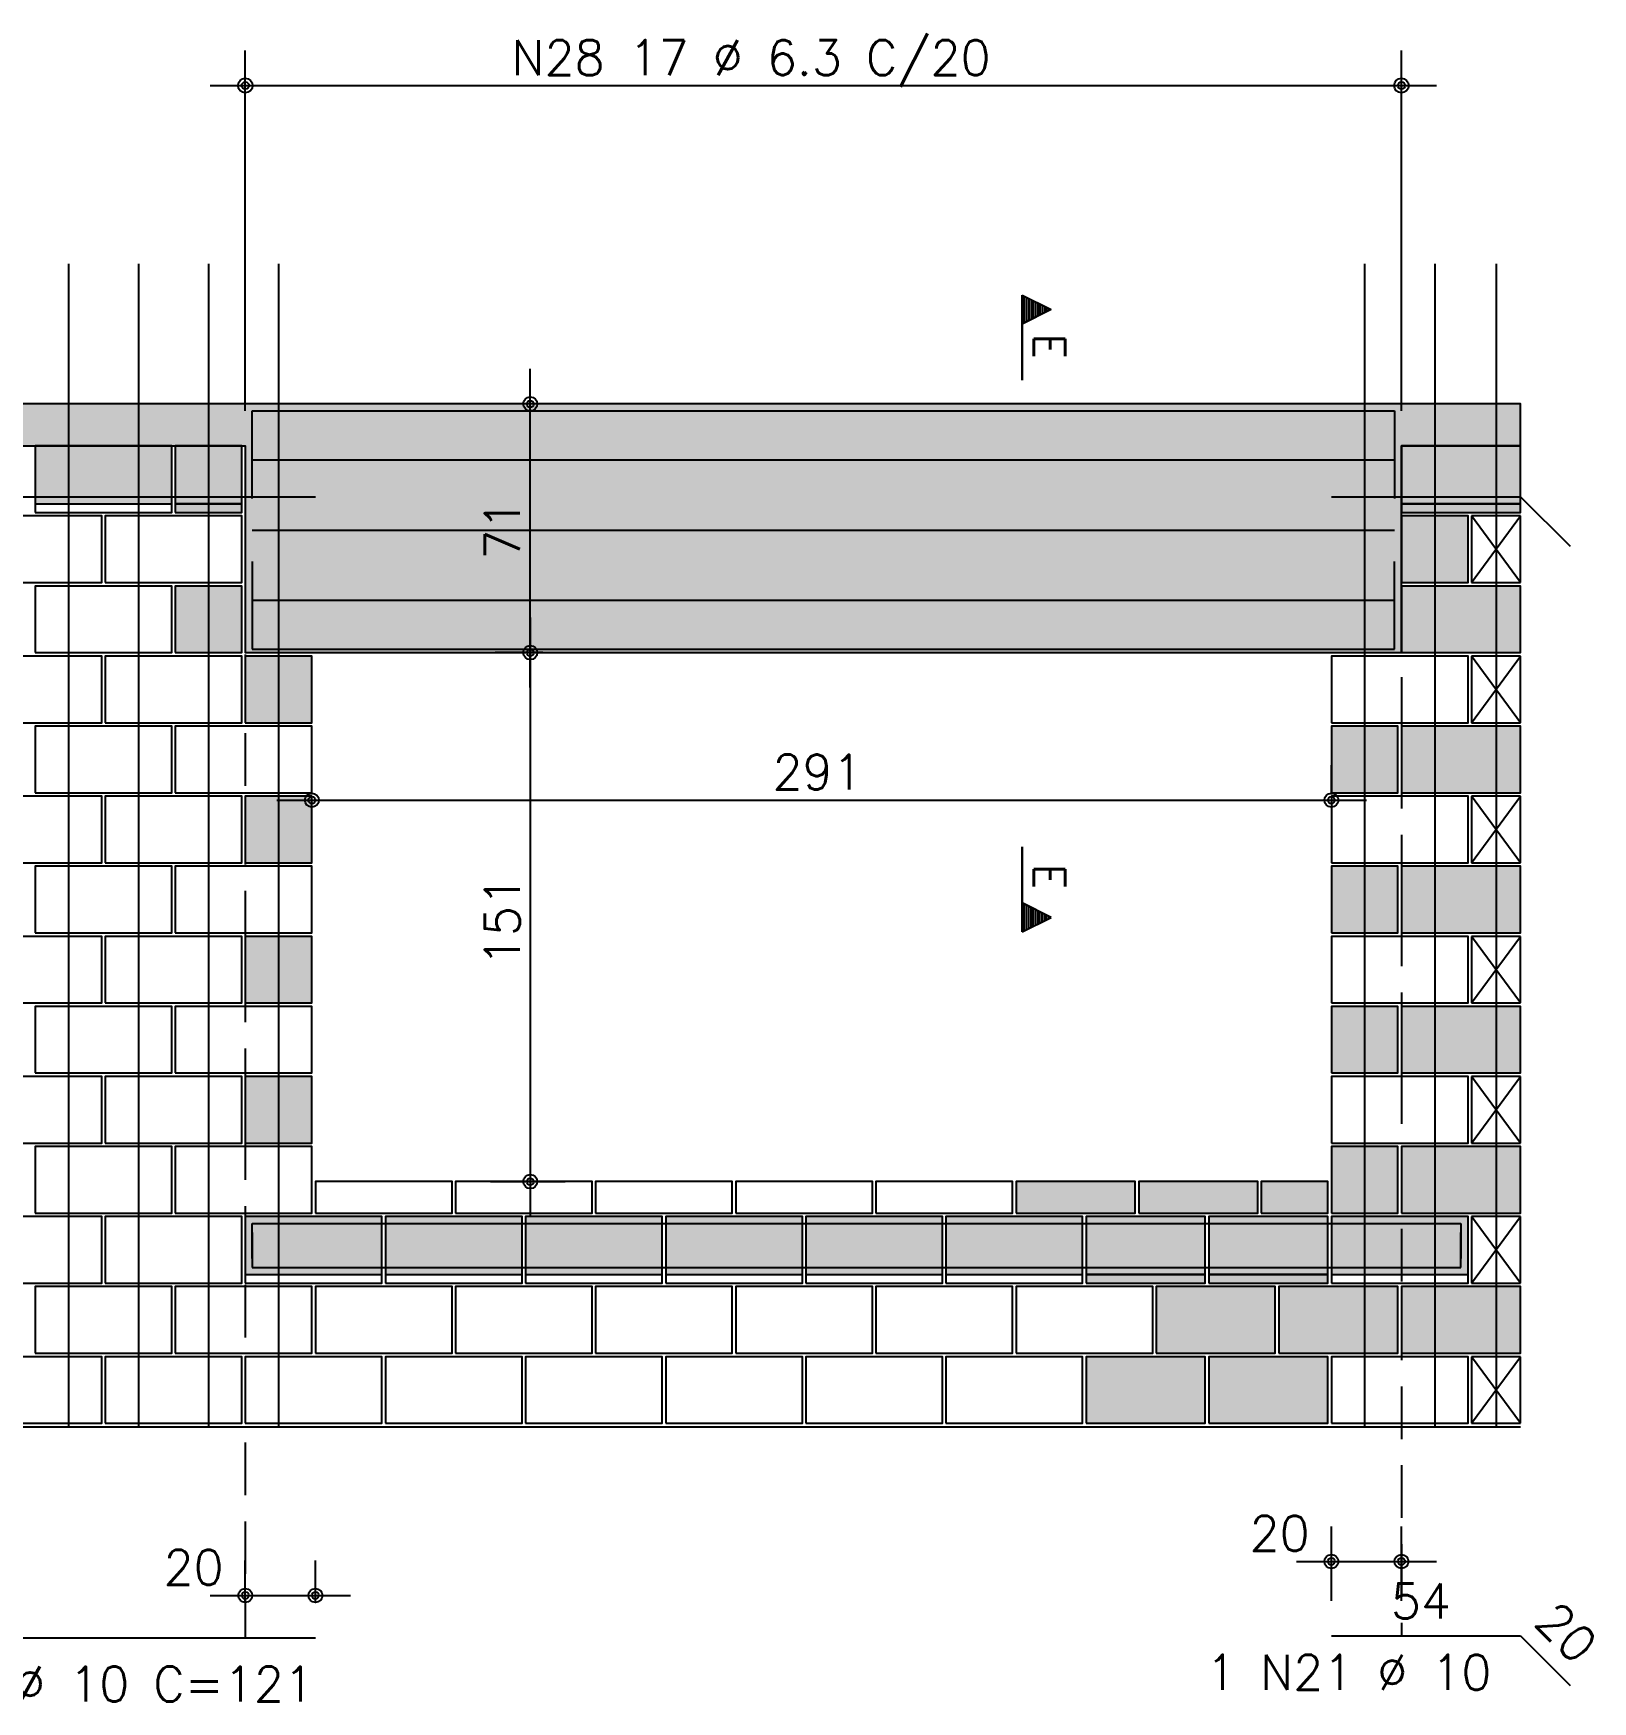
# Model space of a CAD drawing. Extents: x -2 to 121, y -2 to 61.
# Drawn here: x 54.46 to 63.36, y 25.41 to 34.93 of the extents above; entities that cross this region are included whole.
import ezdxf

# ---------------------------------------------------------------- set-up
doc = ezdxf.new("R2010")
doc.units = 0
doc.header["$MEASUREMENT"] = 0
doc.linetypes.add('ESTILO_TQS_0001', pattern=[0.45, 0.3, -0.15])
for name, color, linetype in [('PENA_01', 1, 'CONTINUOUS'), ('PENA_02', 2, 'CONTINUOUS'), ('PENA_03', 3, 'CONTINUOUS'), ('PENA_05', 5, 'CONTINUOUS'), ('PENA_09', 254, 'CONTINUOUS'), ('PENA_11', 252, 'CONTINUOUS'), ('PENA_21', 100, 'CONTINUOUS'), ('PENA_23', 50, 'CONTINUOUS')]:
    doc.layers.add(name, color=color, linetype=linetype)
doc.styles.get("Standard").update_dxf_attribs({"font": 'ROMANS.SHX'})

msp = doc.modelspace()

# ---------------------------------------------------------------- linework, layer by layer
at = {"layer": 'PENA_01', "linetype": 'Continuous'}
for p, q in [((55.671821, 32.777547), (55.671821, 34.834961)), ((62.271821, 32.777547), (62.271821, 34.834961)), ((55.471821, 34.634961), (62.471821, 34.634961)), ((57.298633, 31.197547), (57.298633, 33.017547)), ((57.322613, 32.817547), (57.098633, 32.817547)), ((54.471821, 32.247547), (55.251821, 32.247547)), ((55.271821, 32.247547), (55.651821, 32.247547)), ((62.271821, 32.247547), (62.951821, 32.247547)), ((57.298633, 31.597547), (57.298633, 28.177547)), ((56.953261, 31.397547), (57.498633, 31.397547)), ((57.369788, 31.397547), (57.098633, 31.397547)), ((56.051821, 30.587547), (56.051821, 30.755157)), ((61.871821, 30.587547), (61.871821, 30.755157)), ((55.851821, 30.555157), (62.071821, 30.555157)), ((57.071821, 28.377547), (57.498633, 28.377547)), ((55.671821, 27.847547), (56.451821, 27.847547)), ((56.471821, 27.847547), (57.251821, 27.847547)), ((57.271821, 27.847547), (58.051821, 27.847547)), ((58.071821, 27.847547), (58.851821, 27.847547)), ((58.871821, 27.847547), (59.651821, 27.847547)), ((59.671821, 27.847547), (60.451821, 27.847547)), ((60.471821, 27.847547), (61.151821, 27.847547)), ((61.171821, 27.847547), (61.851821, 27.847547)), ((61.871821, 27.847547), (62.651821, 27.847547)), ((61.871821, 25.983167), (61.871821, 26.408517)), ((62.271821, 25.983167), (62.271821, 26.408517)), ((55.671821, 25.973167), (55.671821, 26.214345)), ((56.071821, 25.973167), (56.071821, 26.214345)), ((61.671821, 26.208517), (62.471821, 26.208517)), ((55.471821, 26.014345), (56.271821, 26.014345))]:
    msp.add_line(p, q, dxfattribs=at)
at = {"layer": 'PENA_01', "linetype": 'ESTILO_TQS_0001'}
for p, q in [((55.671821, 32.287547), (55.671821, 25.773167)), ((62.271821, 31.257435), (62.271821, 25.783167))]:
    msp.add_line(p, q, dxfattribs=at)
at = {"layer": 'PENA_02', "linetype": 'Continuous'}
for p, q in [((62.951821, 32.177547), (62.671821, 32.177547)), ((62.671821, 32.177547), (62.671821, 31.797547)), ((62.951821, 31.797547), (62.951821, 32.177547)), ((62.671821, 31.797547), (62.951821, 31.797547)), ((62.951821, 31.377547), (62.671821, 31.377547)), ((62.671821, 31.377547), (62.671821, 30.997547)), ((62.951821, 30.997547), (62.951821, 31.377547)), ((62.671821, 30.997547), (62.951821, 30.997547)), ((62.951821, 30.577547), (62.671821, 30.577547)), ((62.671821, 30.577547), (62.671821, 30.197547)), ((62.951821, 30.197547), (62.951821, 30.577547)), ((62.671821, 30.197547), (62.951821, 30.197547)), ((62.951821, 29.777547), (62.671821, 29.777547)), ((62.671821, 29.777547), (62.671821, 29.397547)), ((62.951821, 29.397547), (62.951821, 29.777547)), ((62.671821, 29.397547), (62.951821, 29.397547)), ((62.951821, 28.977547), (62.671821, 28.977547)), ((62.671821, 28.977547), (62.671821, 28.597547)), ((62.951821, 28.597547), (62.951821, 28.977547)), ((62.671821, 28.597547), (62.951821, 28.597547)), ((62.951821, 28.177547), (62.671821, 28.177547)), ((62.671821, 28.177547), (62.671821, 27.797547)), ((62.951821, 27.797547), (62.951821, 28.177547)), ((62.671821, 27.797547), (62.951821, 27.797547)), ((62.951821, 27.377547), (62.671821, 27.377547)), ((62.671821, 27.377547), (62.671821, 26.997547)), ((62.951821, 26.997547), (62.951821, 27.377547)), ((6.771821, 26.977547), (62.951821, 26.977547)), ((62.671821, 26.997547), (62.951821, 26.997547))]:
    msp.add_line(p, q, dxfattribs=at)
for points in [[(6.771821, 32.817547), (6.771821, 32.577547), (47.251821, 32.577547), (47.251821, 31.397547), (54.051821, 31.397547), (54.051821, 32.577547), (55.671821, 32.577547), (55.671821, 31.397547), (62.271821, 31.397547), (62.271821, 32.577547), (62.951821, 32.577547), (62.951821, 32.817547), (6.771821, 32.817547)], [(54.471821, 32.197547), (55.251821, 32.197547), (55.251821, 32.577547), (54.471821, 32.577547), (54.471821, 32.197547)], [(55.271821, 32.197547), (55.651821, 32.197547), (55.651821, 32.577547), (55.271821, 32.577547), (55.271821, 32.197547)], [(62.271821, 32.197547), (62.951821, 32.197547), (62.951821, 32.577547), (62.271821, 32.577547), (62.271821, 32.197547)], [(54.071821, 31.797547), (54.851821, 31.797547), (54.851821, 32.177547), (54.071821, 32.177547), (54.071821, 31.797547)], [(54.871821, 31.797547), (55.651821, 31.797547), (55.651821, 32.177547), (54.871821, 32.177547), (54.871821, 31.797547)], [(62.271821, 31.797547), (62.651821, 31.797547), (62.651821, 32.177547), (62.271821, 32.177547), (62.271821, 31.797547)], [(54.471821, 31.397547), (55.251821, 31.397547), (55.251821, 31.777547), (54.471821, 31.777547), (54.471821, 31.397547)], [(55.271821, 31.397547), (55.651821, 31.397547), (55.651821, 31.777547), (55.271821, 31.777547), (55.271821, 31.397547)], [(62.271821, 31.397547), (62.951821, 31.397547), (62.951821, 31.777547), (62.271821, 31.777547), (62.271821, 31.397547)], [(54.071821, 30.997547), (54.851821, 30.997547), (54.851821, 31.377547), (54.071821, 31.377547), (54.071821, 30.997547)], [(54.871821, 30.997547), (55.651821, 30.997547), (55.651821, 31.377547), (54.871821, 31.377547), (54.871821, 30.997547)], [(55.671821, 30.997547), (56.051821, 30.997547), (56.051821, 31.377547), (55.671821, 31.377547), (55.671821, 30.997547)], [(61.871821, 30.997547), (62.651821, 30.997547), (62.651821, 31.377547), (61.871821, 31.377547), (61.871821, 30.997547)], [(54.471821, 30.597547), (55.251821, 30.597547), (55.251821, 30.977547), (54.471821, 30.977547), (54.471821, 30.597547)], [(55.271821, 30.597547), (56.051821, 30.597547), (56.051821, 30.977547), (55.271821, 30.977547), (55.271821, 30.597547)], [(61.871821, 30.597547), (62.251821, 30.597547), (62.251821, 30.977547), (61.871821, 30.977547), (61.871821, 30.597547)], [(62.271821, 30.597547), (62.951821, 30.597547), (62.951821, 30.977547), (62.271821, 30.977547), (62.271821, 30.597547)], [(54.071821, 30.197547), (54.851821, 30.197547), (54.851821, 30.577547), (54.071821, 30.577547), (54.071821, 30.197547)], [(54.871821, 30.197547), (55.651821, 30.197547), (55.651821, 30.577547), (54.871821, 30.577547), (54.871821, 30.197547)], [(55.671821, 30.197547), (56.051821, 30.197547), (56.051821, 30.577547), (55.671821, 30.577547), (55.671821, 30.197547)], [(61.871821, 30.197547), (62.651821, 30.197547), (62.651821, 30.577547), (61.871821, 30.577547), (61.871821, 30.197547)], [(54.471821, 29.797547), (55.251821, 29.797547), (55.251821, 30.177547), (54.471821, 30.177547), (54.471821, 29.797547)], [(55.271821, 29.797547), (56.051821, 29.797547), (56.051821, 30.177547), (55.271821, 30.177547), (55.271821, 29.797547)], [(61.871821, 29.797547), (62.251821, 29.797547), (62.251821, 30.177547), (61.871821, 30.177547), (61.871821, 29.797547)], [(62.271821, 29.797547), (62.951821, 29.797547), (62.951821, 30.177547), (62.271821, 30.177547), (62.271821, 29.797547)], [(54.071821, 29.397547), (54.851821, 29.397547), (54.851821, 29.777547), (54.071821, 29.777547), (54.071821, 29.397547)], [(54.871821, 29.397547), (55.651821, 29.397547), (55.651821, 29.777547), (54.871821, 29.777547), (54.871821, 29.397547)], [(55.671821, 29.397547), (56.051821, 29.397547), (56.051821, 29.777547), (55.671821, 29.777547), (55.671821, 29.397547)], [(61.871821, 29.397547), (62.651821, 29.397547), (62.651821, 29.777547), (61.871821, 29.777547), (61.871821, 29.397547)], [(54.471821, 28.997547), (55.251821, 28.997547), (55.251821, 29.377547), (54.471821, 29.377547), (54.471821, 28.997547)], [(55.271821, 28.997547), (56.051821, 28.997547), (56.051821, 29.377547), (55.271821, 29.377547), (55.271821, 28.997547)], [(61.871821, 28.997547), (62.251821, 28.997547), (62.251821, 29.377547), (61.871821, 29.377547), (61.871821, 28.997547)], [(62.271821, 28.997547), (62.951821, 28.997547), (62.951821, 29.377547), (62.271821, 29.377547), (62.271821, 28.997547)], [(54.071821, 28.597547), (54.851821, 28.597547), (54.851821, 28.977547), (54.071821, 28.977547), (54.071821, 28.597547)], [(54.871821, 28.597547), (55.651821, 28.597547), (55.651821, 28.977547), (54.871821, 28.977547), (54.871821, 28.597547)], [(55.671821, 28.597547), (56.051821, 28.597547), (56.051821, 28.977547), (55.671821, 28.977547), (55.671821, 28.597547)], [(61.871821, 28.597547), (62.651821, 28.597547), (62.651821, 28.977547), (61.871821, 28.977547), (61.871821, 28.597547)], [(54.471821, 28.197547), (55.251821, 28.197547), (55.251821, 28.577547), (54.471821, 28.577547), (54.471821, 28.197547)], [(55.271821, 28.197547), (56.051821, 28.197547), (56.051821, 28.577547), (55.271821, 28.577547), (55.271821, 28.197547)], [(61.871821, 28.197547), (62.251821, 28.197547), (62.251821, 28.577547), (61.871821, 28.577547), (61.871821, 28.197547)], [(62.271821, 28.197547), (62.951821, 28.197547), (62.951821, 28.577547), (62.271821, 28.577547), (62.271821, 28.197547)], [(56.071821, 28.197547), (56.851821, 28.197547), (56.851821, 28.377547), (56.071821, 28.377547), (56.071821, 28.197547)], [(56.871821, 28.197547), (57.651821, 28.197547), (57.651821, 28.377547), (56.871821, 28.377547), (56.871821, 28.197547)], [(57.671821, 28.197547), (58.451821, 28.197547), (58.451821, 28.377547), (57.671821, 28.377547), (57.671821, 28.197547)], [(58.471821, 28.197547), (59.251821, 28.197547), (59.251821, 28.377547), (58.471821, 28.377547), (58.471821, 28.197547)], [(59.271821, 28.197547), (60.051821, 28.197547), (60.051821, 28.377547), (59.271821, 28.377547), (59.271821, 28.197547)], [(60.071821, 28.197547), (60.751821, 28.197547), (60.751821, 28.377547), (60.071821, 28.377547), (60.071821, 28.197547)], [(60.771821, 28.197547), (61.451821, 28.197547), (61.451821, 28.377547), (60.771821, 28.377547), (60.771821, 28.197547)], [(61.471821, 28.197547), (61.851821, 28.197547), (61.851821, 28.377547), (61.471821, 28.377547), (61.471821, 28.197547)], [(54.071821, 27.797547), (54.851821, 27.797547), (54.851821, 28.177547), (54.071821, 28.177547), (54.071821, 27.797547)], [(54.871821, 27.797547), (55.651821, 27.797547), (55.651821, 28.177547), (54.871821, 28.177547), (54.871821, 27.797547)], [(55.671821, 27.797547), (56.451821, 27.797547), (56.451821, 28.177547), (55.671821, 28.177547), (55.671821, 27.797547)], [(56.471821, 27.797547), (57.251821, 27.797547), (57.251821, 28.177547), (56.471821, 28.177547), (56.471821, 27.797547)], [(57.271821, 27.797547), (58.051821, 27.797547), (58.051821, 28.177547), (57.271821, 28.177547), (57.271821, 27.797547)], [(58.071821, 27.797547), (58.851821, 27.797547), (58.851821, 28.177547), (58.071821, 28.177547), (58.071821, 27.797547)], [(58.871821, 27.797547), (59.651821, 27.797547), (59.651821, 28.177547), (58.871821, 28.177547), (58.871821, 27.797547)], [(59.671821, 27.797547), (60.451821, 27.797547), (60.451821, 28.177547), (59.671821, 28.177547), (59.671821, 27.797547)], [(60.471821, 27.797547), (61.151821, 27.797547), (61.151821, 28.177547), (60.471821, 28.177547), (60.471821, 27.797547)], [(61.171821, 27.797547), (61.851821, 27.797547), (61.851821, 28.177547), (61.171821, 28.177547), (61.171821, 27.797547)], [(61.871821, 27.797547), (62.651821, 27.797547), (62.651821, 28.177547), (61.871821, 28.177547), (61.871821, 27.797547)], [(54.471821, 27.397547), (55.251821, 27.397547), (55.251821, 27.777547), (54.471821, 27.777547), (54.471821, 27.397547)], [(55.271821, 27.397547), (56.051821, 27.397547), (56.051821, 27.777547), (55.271821, 27.777547), (55.271821, 27.397547)], [(56.071821, 27.397547), (56.851821, 27.397547), (56.851821, 27.777547), (56.071821, 27.777547), (56.071821, 27.397547)], [(56.871821, 27.397547), (57.651821, 27.397547), (57.651821, 27.777547), (56.871821, 27.777547), (56.871821, 27.397547)], [(57.671821, 27.397547), (58.451821, 27.397547), (58.451821, 27.777547), (57.671821, 27.777547), (57.671821, 27.397547)], [(58.471821, 27.397547), (59.251821, 27.397547), (59.251821, 27.777547), (58.471821, 27.777547), (58.471821, 27.397547)], [(59.271821, 27.397547), (60.051821, 27.397547), (60.051821, 27.777547), (59.271821, 27.777547), (59.271821, 27.397547)], [(60.071821, 27.397547), (60.851821, 27.397547), (60.851821, 27.777547), (60.071821, 27.777547), (60.071821, 27.397547)], [(60.871821, 27.397547), (61.551821, 27.397547), (61.551821, 27.777547), (60.871821, 27.777547), (60.871821, 27.397547)], [(61.571821, 27.397547), (62.251821, 27.397547), (62.251821, 27.777547), (61.571821, 27.777547), (61.571821, 27.397547)], [(62.271821, 27.397547), (62.951821, 27.397547), (62.951821, 27.777547), (62.271821, 27.777547), (62.271821, 27.397547)], [(54.071821, 26.997547), (54.851821, 26.997547), (54.851821, 27.377547), (54.071821, 27.377547), (54.071821, 26.997547)], [(54.871821, 26.997547), (55.651821, 26.997547), (55.651821, 27.377547), (54.871821, 27.377547), (54.871821, 26.997547)], [(55.671821, 26.997547), (56.451821, 26.997547), (56.451821, 27.377547), (55.671821, 27.377547), (55.671821, 26.997547)], [(56.471821, 26.997547), (57.251821, 26.997547), (57.251821, 27.377547), (56.471821, 27.377547), (56.471821, 26.997547)], [(57.271821, 26.997547), (58.051821, 26.997547), (58.051821, 27.377547), (57.271821, 27.377547), (57.271821, 26.997547)], [(58.071821, 26.997547), (58.851821, 26.997547), (58.851821, 27.377547), (58.071821, 27.377547), (58.071821, 26.997547)], [(58.871821, 26.997547), (59.651821, 26.997547), (59.651821, 27.377547), (58.871821, 27.377547), (58.871821, 26.997547)], [(59.671821, 26.997547), (60.451821, 26.997547), (60.451821, 27.377547), (59.671821, 27.377547), (59.671821, 26.997547)], [(60.471821, 26.997547), (61.151821, 26.997547), (61.151821, 27.377547), (60.471821, 27.377547), (60.471821, 26.997547)], [(61.171821, 26.997547), (61.851821, 26.997547), (61.851821, 27.377547), (61.171821, 27.377547), (61.171821, 26.997547)], [(61.871821, 26.997547), (62.651821, 26.997547), (62.651821, 27.377547), (61.871821, 27.377547), (61.871821, 26.997547)]]:
    msp.add_lwpolyline(points, dxfattribs=at)
for centre, radius in [((55.671821, 34.634961), 0.041625), ((62.271821, 34.634961), 0.041625), ((55.671821, 34.634961), 0.02075), ((62.271821, 34.634961), 0.02075), ((57.298633, 32.817547), 0.04), ((57.298633, 32.817547), 0.02), ((57.298633, 31.397547), 0.04), ((57.298633, 31.397547), 0.04), ((57.298633, 31.397547), 0.02), ((57.298633, 31.397547), 0.02), ((56.051821, 30.555157), 0.04), ((56.051821, 30.555157), 0.02), ((61.871821, 30.555157), 0.04), ((61.871821, 30.555157), 0.02), ((57.298633, 28.377547), 0.04), ((57.298633, 28.377547), 0.02), ((61.871821, 26.208517), 0.04), ((61.871821, 26.208517), 0.02), ((62.271821, 26.208517), 0.04), ((62.271821, 26.208517), 0.02), ((55.671821, 26.014345), 0.04), ((55.671821, 26.014345), 0.02), ((56.071821, 26.014345), 0.04), ((56.071821, 26.014345), 0.02)]:
    msp.add_circle(centre, radius, dxfattribs=at)
at = {"layer": 'PENA_03', "linetype": 'Continuous'}
for p, q in [((60.106019, 32.952654), (60.106019, 33.439036)), ((60.106019, 33.439036), (60.271952, 33.35607)), ((60.106714, 33.437908), (60.270391, 33.35607)), ((60.106715, 33.437908), (60.106715, 33.274231)), ((60.118783, 33.432654), (60.118783, 33.279485)), ((60.271952, 33.35607), (60.106714, 33.273451)), ((60.270391, 33.35607), (60.106715, 33.274231)), ((60.131547, 33.426272), (60.131547, 33.285867)), ((60.144311, 33.41989), (60.144311, 33.292249)), ((60.157075, 33.413508), (60.157075, 33.298631)), ((60.169839, 33.407126), (60.169839, 33.305013)), ((60.182603, 33.400744), (60.182603, 33.311395)), ((60.195367, 33.394362), (60.195367, 33.317777)), ((60.208131, 33.38798), (60.208131, 33.324159)), ((60.220895, 33.381598), (60.220895, 33.330541)), ((60.233659, 33.375216), (60.233659, 33.336923)), ((60.246424, 33.368834), (60.246424, 33.343305)), ((60.259188, 33.362452), (60.259188, 33.349688)), ((60.106715, 33.273451), (60.106715, 32.952654)), ((57.522613, 32.817547), (57.522613, 32.817547)), ((55.671821, 32.577547), (55.671821, 32.577547)), ((62.271821, 32.577547), (62.271821, 32.577547)), ((62.671821, 31.797547), (62.951821, 32.177547)), ((62.951821, 31.797547), (62.671821, 32.177547)), ((56.753261, 31.397547), (56.753261, 31.397547)), ((57.569788, 31.397547), (57.569788, 31.397547)), ((62.671821, 30.997547), (62.951821, 31.377547)), ((62.951821, 30.997547), (62.671821, 31.377547)), ((62.671821, 30.197547), (62.951821, 30.577547)), ((62.951821, 30.197547), (62.671821, 30.577547)), ((56.051821, 30.387547), (56.051821, 30.387547)), ((61.871821, 30.387547), (61.871821, 30.387547)), ((60.106019, 30.28898), (60.106019, 29.802598)), ((60.106715, 29.968183), (60.106715, 30.28898)), ((60.271952, 29.885564), (60.106714, 29.968183)), ((60.106715, 29.803726), (60.106715, 29.967403)), ((60.270391, 29.885564), (60.106715, 29.967403)), ((60.118783, 29.80898), (60.118783, 29.962149)), ((60.131547, 29.815362), (60.131547, 29.955767)), ((60.144311, 29.821744), (60.144311, 29.949385)), ((60.157075, 29.828126), (60.157075, 29.943003)), ((60.169839, 29.834508), (60.169839, 29.936621)), ((60.182603, 29.84089), (60.182603, 29.930239)), ((60.195367, 29.847272), (60.195367, 29.923857)), ((60.208131, 29.853654), (60.208131, 29.917475)), ((60.220895, 29.860036), (60.220895, 29.911093)), ((60.106019, 29.802598), (60.271952, 29.885564)), ((60.106714, 29.803726), (60.270391, 29.885564)), ((60.233659, 29.866418), (60.233659, 29.904711)), ((60.246424, 29.8728), (60.246424, 29.898329)), ((60.259188, 29.879182), (60.259188, 29.891946)), ((62.671821, 29.397547), (62.951821, 29.777547)), ((62.951821, 29.397547), (62.671821, 29.777547)), ((62.671821, 28.597547), (62.951821, 28.977547)), ((62.951821, 28.597547), (62.671821, 28.977547)), ((56.871821, 28.377547), (56.871821, 28.377547)), ((62.671821, 27.797547), (62.951821, 28.177547)), ((62.951821, 27.797547), (62.671821, 28.177547)), ((62.671821, 26.997547), (62.951821, 27.377547)), ((62.951821, 26.997547), (62.671821, 27.377547)), ((55.671821, 25.773167), (55.671821, 25.773167)), ((56.071821, 25.773167), (56.071821, 25.773167)), ((61.871821, 25.783167), (61.871821, 25.783167)), ((62.271821, 25.783167), (62.271821, 25.783167))]:
    msp.add_line(p, q, dxfattribs=at)
at = {"layer": 'PENA_05', "linetype": 'Continuous'}
for p, q in [((55.711821, 32.277547), (55.711821, 32.777547)), ((55.711821, 32.777547), (62.231821, 32.777547)), ((62.231821, 32.777547), (62.231821, 32.277547)), ((55.711821, 32.497547), (62.231821, 32.497547)), ((53.651821, 32.287547), (56.071821, 32.287547)), ((61.871821, 32.287547), (62.951821, 32.287547)), ((62.951821, 32.287547), (63.234664, 32.004704)), ((55.711821, 32.097547), (62.231821, 32.097547)), ((55.711821, 31.917547), (55.711821, 31.417547)), ((62.231821, 31.417547), (62.231821, 31.917547)), ((55.711821, 31.697547), (62.231821, 31.697547)), ((55.711821, 31.417547), (62.231821, 31.417547)), ((55.711821, 27.937547), (55.711821, 28.137547)), ((55.711821, 28.137547), (62.611821, 28.137547)), ((62.611821, 28.137547), (62.611821, 27.937547)), ((55.711821, 28.087547), (55.711821, 27.887547)), ((62.611821, 27.887547), (62.611821, 28.087547)), ((55.711821, 27.887547), (62.611821, 27.887547)), ((53.651821, 25.773167), (56.071821, 25.773167)), ((61.871821, 25.783167), (62.951821, 25.783167)), ((62.951821, 25.783167), (63.234664, 25.500324))]:
    msp.add_line(p, q, dxfattribs=at)
for points in [[(54.661821, 33.617547), (54.661821, 26.977547)], [(55.061821, 33.617547), (55.061821, 26.977547)], [(55.461821, 33.617547), (55.461821, 26.977547)], [(55.861821, 33.617547), (55.861821, 26.977547)], [(62.061821, 33.617547), (62.061821, 26.977547)], [(62.461821, 33.617547), (62.461821, 26.977547)], [(62.811821, 33.617547), (62.811821, 26.977547)]]:
    msp.add_lwpolyline(points, dxfattribs=at)
at = {"layer": 'PENA_09', "linetype": 'Continuous'}
for points in [[(54.471821, 32.247547), (55.251821, 32.247547), (55.251821, 32.577547), (54.471821, 32.577547), (54.471821, 32.247547)], [(55.271821, 32.247547), (55.651821, 32.247547), (55.651821, 32.577547), (55.271821, 32.577547), (55.271821, 32.247547)], [(62.271821, 32.247547), (62.951821, 32.247547), (62.951821, 32.577547), (62.271821, 32.577547), (62.271821, 32.247547)], [(55.671821, 27.847547), (56.451821, 27.847547), (56.451821, 28.177547), (55.671821, 28.177547), (55.671821, 27.847547)], [(56.471821, 27.847547), (57.251821, 27.847547), (57.251821, 28.177547), (56.471821, 28.177547), (56.471821, 27.847547)], [(57.271821, 27.847547), (58.051821, 27.847547), (58.051821, 28.177547), (57.271821, 28.177547), (57.271821, 27.847547)], [(58.071821, 27.847547), (58.851821, 27.847547), (58.851821, 28.177547), (58.071821, 28.177547), (58.071821, 27.847547)], [(58.871821, 27.847547), (59.651821, 27.847547), (59.651821, 28.177547), (58.871821, 28.177547), (58.871821, 27.847547)], [(59.671821, 27.847547), (60.451821, 27.847547), (60.451821, 28.177547), (59.671821, 28.177547), (59.671821, 27.847547)], [(60.471821, 27.847547), (61.151821, 27.847547), (61.151821, 28.177547), (60.471821, 28.177547), (60.471821, 27.847547)], [(61.171821, 27.847547), (61.851821, 27.847547), (61.851821, 28.177547), (61.171821, 28.177547), (61.171821, 27.847547)], [(61.871821, 27.847547), (62.651821, 27.847547), (62.651821, 28.177547), (61.871821, 28.177547), (61.871821, 27.847547)]]:
    msp.add_lwpolyline(points, dxfattribs=at)
for points in [[(54.471821, 32.247547), (55.251821, 32.247547), (55.251821, 32.577547)], [(54.471821, 32.247547), (55.251821, 32.577547), (54.471821, 32.577547)], [(54.471821, 32.247547), (54.471821, 32.577547), (54.471821, 32.247547)], [(55.271821, 32.247547), (55.651821, 32.247547), (55.651821, 32.577547)], [(55.271821, 32.247547), (55.651821, 32.577547), (55.271821, 32.577547)], [(55.271821, 32.247547), (55.271821, 32.577547), (55.271821, 32.247547)], [(62.271821, 32.247547), (62.951821, 32.247547), (62.951821, 32.577547)], [(62.271821, 32.247547), (62.951821, 32.577547), (62.271821, 32.577547)], [(62.271821, 32.247547), (62.271821, 32.577547), (62.271821, 32.247547)], [(55.671821, 27.847547), (56.451821, 27.847547), (56.451821, 28.177547)], [(55.671821, 27.847547), (56.451821, 28.177547), (55.671821, 28.177547)], [(55.671821, 27.847547), (55.671821, 28.177547), (55.671821, 27.847547)], [(56.471821, 27.847547), (57.251821, 27.847547), (57.251821, 28.177547)], [(56.471821, 27.847547), (57.251821, 28.177547), (56.471821, 28.177547)], [(56.471821, 27.847547), (56.471821, 28.177547), (56.471821, 27.847547)], [(57.271821, 27.847547), (58.051821, 27.847547), (58.051821, 28.177547)], [(57.271821, 27.847547), (58.051821, 28.177547), (57.271821, 28.177547)], [(57.271821, 27.847547), (57.271821, 28.177547), (57.271821, 27.847547)], [(58.071821, 27.847547), (58.851821, 27.847547), (58.851821, 28.177547)], [(58.071821, 27.847547), (58.851821, 28.177547), (58.071821, 28.177547)], [(58.071821, 27.847547), (58.071821, 28.177547), (58.071821, 27.847547)], [(58.871821, 27.847547), (59.651821, 27.847547), (59.651821, 28.177547)], [(58.871821, 27.847547), (59.651821, 28.177547), (58.871821, 28.177547)], [(58.871821, 27.847547), (58.871821, 28.177547), (58.871821, 27.847547)], [(59.671821, 27.847547), (60.451821, 27.847547), (60.451821, 28.177547)], [(59.671821, 27.847547), (60.451821, 28.177547), (59.671821, 28.177547)], [(59.671821, 27.847547), (59.671821, 28.177547), (59.671821, 27.847547)], [(60.471821, 27.847547), (61.151821, 27.847547), (61.151821, 28.177547)], [(60.471821, 27.847547), (61.151821, 28.177547), (60.471821, 28.177547)], [(60.471821, 27.847547), (60.471821, 28.177547), (60.471821, 27.847547)], [(61.171821, 27.847547), (61.851821, 27.847547), (61.851821, 28.177547)], [(61.171821, 27.847547), (61.851821, 28.177547), (61.171821, 28.177547)], [(61.171821, 27.847547), (61.171821, 28.177547), (61.171821, 27.847547)], [(61.871821, 27.847547), (62.651821, 27.847547), (62.651821, 28.177547)], [(61.871821, 27.847547), (62.651821, 28.177547), (61.871821, 28.177547)], [(61.871821, 27.847547), (61.871821, 28.177547), (61.871821, 27.847547)]]:
    msp.add_solid(points, dxfattribs=at)
at = {"layer": 'PENA_11', "linetype": 'Continuous'}
for points in [[(62.951821, 32.817547), (6.771821, 32.817547), (6.771821, 32.577547)], [(62.951821, 32.817547), (6.771821, 32.577547), (47.251821, 32.577547)], [(62.951821, 32.817547), (47.251821, 32.577547), (54.051821, 32.577547)], [(62.951821, 32.817547), (54.051821, 32.577547), (55.671821, 32.577547)], [(62.951821, 32.817547), (55.671821, 32.577547), (62.271821, 32.577547)], [(62.951821, 32.817547), (62.271821, 32.577547), (62.951821, 32.577547)], [(55.671821, 32.577547), (55.671821, 31.397547), (62.271821, 31.397547)], [(55.671821, 32.577547), (62.271821, 31.397547), (62.271821, 32.577547)]]:
    msp.add_solid(points, dxfattribs=at)
at = {"layer": 'PENA_21', "linetype": 'Continuous'}
for points in [[(62.271821, 32.197547), (62.951821, 32.197547), (62.951821, 32.247547), (62.271821, 32.247547), (62.271821, 32.197547)], [(62.271821, 31.397547), (62.951821, 31.397547), (62.951821, 31.777547), (62.271821, 31.777547), (62.271821, 31.397547)], [(62.271821, 30.597547), (62.951821, 30.597547), (62.951821, 30.977547), (62.271821, 30.977547), (62.271821, 30.597547)], [(62.271821, 29.797547), (62.951821, 29.797547), (62.951821, 30.177547), (62.271821, 30.177547), (62.271821, 29.797547)], [(62.271821, 28.997547), (62.951821, 28.997547), (62.951821, 29.377547), (62.271821, 29.377547), (62.271821, 28.997547)], [(62.271821, 28.197547), (62.951821, 28.197547), (62.951821, 28.577547), (62.271821, 28.577547), (62.271821, 28.197547)], [(60.071821, 28.197547), (60.751821, 28.197547), (60.751821, 28.377547), (60.071821, 28.377547), (60.071821, 28.197547)], [(60.771821, 28.197547), (61.451821, 28.197547), (61.451821, 28.377547), (60.771821, 28.377547), (60.771821, 28.197547)], [(60.471821, 27.797547), (61.151821, 27.797547), (61.151821, 27.847547), (60.471821, 27.847547), (60.471821, 27.797547)], [(61.171821, 27.797547), (61.851821, 27.797547), (61.851821, 27.847547), (61.171821, 27.847547), (61.171821, 27.797547)], [(60.871821, 27.397547), (61.551821, 27.397547), (61.551821, 27.777547), (60.871821, 27.777547), (60.871821, 27.397547)], [(61.571821, 27.397547), (62.251821, 27.397547), (62.251821, 27.777547), (61.571821, 27.777547), (61.571821, 27.397547)], [(62.271821, 27.397547), (62.951821, 27.397547), (62.951821, 27.777547), (62.271821, 27.777547), (62.271821, 27.397547)], [(60.471821, 26.997547), (61.151821, 26.997547), (61.151821, 27.377547), (60.471821, 27.377547), (60.471821, 26.997547)], [(61.171821, 26.997547), (61.851821, 26.997547), (61.851821, 27.377547), (61.171821, 27.377547), (61.171821, 26.997547)]]:
    msp.add_lwpolyline(points, dxfattribs=at)
for points in [[(62.271821, 32.197547), (62.951821, 32.197547), (62.951821, 32.247547)], [(62.271821, 32.197547), (62.951821, 32.247547), (62.271821, 32.247547)], [(62.271821, 32.197547), (62.271821, 32.247547), (62.271821, 32.197547)], [(62.271821, 31.397547), (62.951821, 31.397547), (62.951821, 31.777547)], [(62.271821, 31.397547), (62.951821, 31.777547), (62.271821, 31.777547)], [(62.271821, 31.397547), (62.271821, 31.777547), (62.271821, 31.397547)], [(62.271821, 30.597547), (62.951821, 30.597547), (62.951821, 30.977547)], [(62.271821, 30.597547), (62.951821, 30.977547), (62.271821, 30.977547)], [(62.271821, 30.597547), (62.271821, 30.977547), (62.271821, 30.597547)], [(62.271821, 29.797547), (62.951821, 29.797547), (62.951821, 30.177547)], [(62.271821, 29.797547), (62.951821, 30.177547), (62.271821, 30.177547)], [(62.271821, 29.797547), (62.271821, 30.177547), (62.271821, 29.797547)], [(62.271821, 28.997547), (62.951821, 28.997547), (62.951821, 29.377547)], [(62.271821, 28.997547), (62.951821, 29.377547), (62.271821, 29.377547)], [(62.271821, 28.997547), (62.271821, 29.377547), (62.271821, 28.997547)], [(62.271821, 28.197547), (62.951821, 28.197547), (62.951821, 28.577547)], [(62.271821, 28.197547), (62.951821, 28.577547), (62.271821, 28.577547)], [(62.271821, 28.197547), (62.271821, 28.577547), (62.271821, 28.197547)], [(60.071821, 28.197547), (60.751821, 28.197547), (60.751821, 28.377547)], [(60.071821, 28.197547), (60.751821, 28.377547), (60.071821, 28.377547)], [(60.071821, 28.197547), (60.071821, 28.377547), (60.071821, 28.197547)], [(60.771821, 28.197547), (61.451821, 28.197547), (61.451821, 28.377547)], [(60.771821, 28.197547), (61.451821, 28.377547), (60.771821, 28.377547)], [(60.771821, 28.197547), (60.771821, 28.377547), (60.771821, 28.197547)], [(60.471821, 27.797547), (61.151821, 27.797547), (61.151821, 27.847547)], [(60.471821, 27.797547), (61.151821, 27.847547), (60.471821, 27.847547)], [(60.471821, 27.797547), (60.471821, 27.847547), (60.471821, 27.797547)], [(61.171821, 27.797547), (61.851821, 27.797547), (61.851821, 27.847547)], [(61.171821, 27.797547), (61.851821, 27.847547), (61.171821, 27.847547)], [(61.171821, 27.797547), (61.171821, 27.847547), (61.171821, 27.797547)], [(60.871821, 27.397547), (61.551821, 27.397547), (61.551821, 27.777547)], [(60.871821, 27.397547), (61.551821, 27.777547), (60.871821, 27.777547)], [(60.871821, 27.397547), (60.871821, 27.777547), (60.871821, 27.397547)], [(61.571821, 27.397547), (62.251821, 27.397547), (62.251821, 27.777547)], [(61.571821, 27.397547), (62.251821, 27.777547), (61.571821, 27.777547)], [(61.571821, 27.397547), (61.571821, 27.777547), (61.571821, 27.397547)], [(62.271821, 27.397547), (62.951821, 27.397547), (62.951821, 27.777547)], [(62.271821, 27.397547), (62.951821, 27.777547), (62.271821, 27.777547)], [(62.271821, 27.397547), (62.271821, 27.777547), (62.271821, 27.397547)], [(60.471821, 26.997547), (61.151821, 26.997547), (61.151821, 27.377547)], [(60.471821, 26.997547), (61.151821, 27.377547), (60.471821, 27.377547)], [(60.471821, 26.997547), (60.471821, 27.377547), (60.471821, 26.997547)], [(61.171821, 26.997547), (61.851821, 26.997547), (61.851821, 27.377547)], [(61.171821, 26.997547), (61.851821, 27.377547), (61.171821, 27.377547)], [(61.171821, 26.997547), (61.171821, 27.377547), (61.171821, 26.997547)]]:
    msp.add_solid(points, dxfattribs=at)
at = {"layer": 'PENA_23', "linetype": 'Continuous'}
for points in [[(55.271821, 32.197547), (55.651821, 32.197547), (55.651821, 32.247547), (55.271821, 32.247547), (55.271821, 32.197547)], [(62.271821, 31.797547), (62.651821, 31.797547), (62.651821, 32.177547), (62.271821, 32.177547), (62.271821, 31.797547)], [(55.271821, 31.397547), (55.651821, 31.397547), (55.651821, 31.777547), (55.271821, 31.777547), (55.271821, 31.397547)], [(55.671821, 30.997547), (56.051821, 30.997547), (56.051821, 31.377547), (55.671821, 31.377547), (55.671821, 30.997547)], [(61.871821, 30.597547), (62.251821, 30.597547), (62.251821, 30.977547), (61.871821, 30.977547), (61.871821, 30.597547)], [(55.671821, 30.197547), (56.051821, 30.197547), (56.051821, 30.577547), (55.671821, 30.577547), (55.671821, 30.197547)], [(61.871821, 29.797547), (62.251821, 29.797547), (62.251821, 30.177547), (61.871821, 30.177547), (61.871821, 29.797547)], [(55.671821, 29.397547), (56.051821, 29.397547), (56.051821, 29.777547), (55.671821, 29.777547), (55.671821, 29.397547)], [(61.871821, 28.997547), (62.251821, 28.997547), (62.251821, 29.377547), (61.871821, 29.377547), (61.871821, 28.997547)], [(55.671821, 28.597547), (56.051821, 28.597547), (56.051821, 28.977547), (55.671821, 28.977547), (55.671821, 28.597547)], [(61.871821, 28.197547), (62.251821, 28.197547), (62.251821, 28.577547), (61.871821, 28.577547), (61.871821, 28.197547)], [(61.471821, 28.197547), (61.851821, 28.197547), (61.851821, 28.377547), (61.471821, 28.377547), (61.471821, 28.197547)]]:
    msp.add_lwpolyline(points, dxfattribs=at)
for points in [[(55.271821, 32.197547), (55.651821, 32.197547), (55.651821, 32.247547)], [(55.271821, 32.197547), (55.651821, 32.247547), (55.271821, 32.247547)], [(55.271821, 32.197547), (55.271821, 32.247547), (55.271821, 32.197547)], [(62.271821, 31.797547), (62.651821, 31.797547), (62.651821, 32.177547)], [(62.271821, 31.797547), (62.651821, 32.177547), (62.271821, 32.177547)], [(62.271821, 31.797547), (62.271821, 32.177547), (62.271821, 31.797547)], [(55.271821, 31.397547), (55.651821, 31.397547), (55.651821, 31.777547)], [(55.271821, 31.397547), (55.651821, 31.777547), (55.271821, 31.777547)], [(55.271821, 31.397547), (55.271821, 31.777547), (55.271821, 31.397547)], [(55.671821, 30.997547), (56.051821, 30.997547), (56.051821, 31.377547)], [(55.671821, 30.997547), (56.051821, 31.377547), (55.671821, 31.377547)], [(55.671821, 30.997547), (55.671821, 31.377547), (55.671821, 30.997547)], [(61.871821, 30.597547), (62.251821, 30.597547), (62.251821, 30.977547)], [(61.871821, 30.597547), (62.251821, 30.977547), (61.871821, 30.977547)], [(61.871821, 30.597547), (61.871821, 30.977547), (61.871821, 30.597547)], [(55.671821, 30.197547), (56.051821, 30.197547), (56.051821, 30.577547)], [(55.671821, 30.197547), (56.051821, 30.577547), (55.671821, 30.577547)], [(55.671821, 30.197547), (55.671821, 30.577547), (55.671821, 30.197547)], [(61.871821, 29.797547), (62.251821, 29.797547), (62.251821, 30.177547)], [(61.871821, 29.797547), (62.251821, 30.177547), (61.871821, 30.177547)], [(61.871821, 29.797547), (61.871821, 30.177547), (61.871821, 29.797547)], [(55.671821, 29.397547), (56.051821, 29.397547), (56.051821, 29.777547)], [(55.671821, 29.397547), (56.051821, 29.777547), (55.671821, 29.777547)], [(55.671821, 29.397547), (55.671821, 29.777547), (55.671821, 29.397547)], [(61.871821, 28.997547), (62.251821, 28.997547), (62.251821, 29.377547)], [(61.871821, 28.997547), (62.251821, 29.377547), (61.871821, 29.377547)], [(61.871821, 28.997547), (61.871821, 29.377547), (61.871821, 28.997547)], [(55.671821, 28.597547), (56.051821, 28.597547), (56.051821, 28.977547)], [(55.671821, 28.597547), (56.051821, 28.977547), (55.671821, 28.977547)], [(55.671821, 28.597547), (55.671821, 28.977547), (55.671821, 28.597547)], [(61.871821, 28.197547), (62.251821, 28.197547), (62.251821, 28.577547)], [(61.871821, 28.197547), (62.251821, 28.577547), (61.871821, 28.577547)], [(61.871821, 28.197547), (61.871821, 28.577547), (61.871821, 28.197547)], [(61.471821, 28.197547), (61.851821, 28.197547), (61.851821, 28.377547)], [(61.471821, 28.197547), (61.851821, 28.377547), (61.471821, 28.377547)], [(61.471821, 28.197547), (61.471821, 28.377547), (61.471821, 28.197547)]]:
    msp.add_solid(points, dxfattribs=at)

# ---------------------------------------------------------------- texts
at = {"layer": 'PENA_03', "linetype": 'Continuous'}
for s, p in [('N28 17 %%c 6.3 C/20', (57.191821, 34.694961)), ('291', (58.681821, 30.615157)), ('20', (61.405155, 26.268517)), ('20', (55.205155, 26.074345)), ('54', (62.211821, 25.883167)), ('1 N21 %%c 10', (61.156724, 25.476103)), ('1 N16 %%c 10 C=121', (53.380595, 25.408244))]:
    msp.add_text(s, height=0.2, dxfattribs=at).set_placement(p)
for s, height, rotation, p in [('E', 0.18, 270, (60.173048, 33.220637)), ('71', 0.2, 90, (57.238633, 31.927547)), ('E', 0.18, 270, (60.173048, 30.192426)), ('151', 0.2, 90, (57.238633, 29.607547)), ('20', 0.2, 315, (63.022532, 25.853877))]:
    msp.add_text(s, height=height, rotation=rotation, dxfattribs=at).set_placement(p)

doc.saveas('drawing.dxf')
